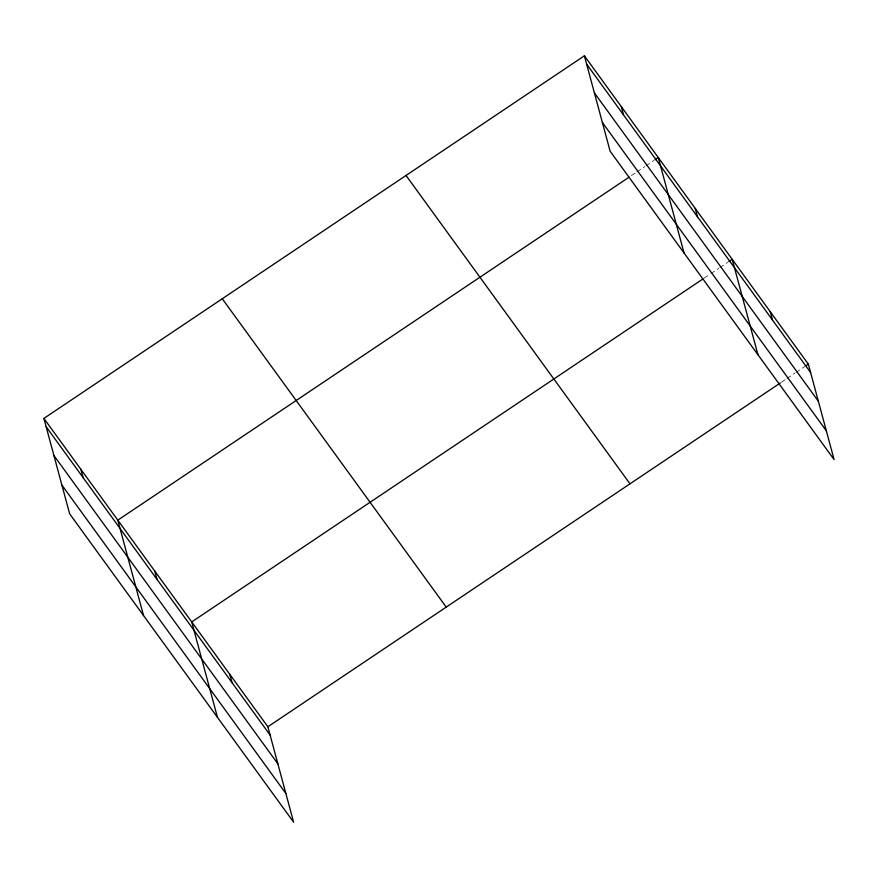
<?xml version="1.0" encoding="UTF-8"?>
<svg xmlns="http://www.w3.org/2000/svg" width="878" height="878" viewBox="0 0 878 878"><rect width="100%" height="100%" fill="white"/><g stroke="black" fill="none" stroke-linecap="round" stroke-linejoin="round"><path stroke-width="0.66" stroke-dasharray="4.39 3.29" d="M631.37 175.633L635.859 172.626M636.978 171.868L644.836 166.601M645.956 165.843L653.814 160.575M704.156 278.139L709.764 274.375M710.895 273.629L718.742 268.361M719.861 267.603L727.719 262.335M781.431 382.237L785.92 379.219M787.039 378.473L794.897 373.205M796.017 372.448L804.983 366.433"/><path stroke-width="1.32" d="M43.9 418.411L267.867 726.764L293.614 822.192L69.647 513.828L43.9 418.411L584.386 55.808L808.353 364.172L834.1 459.589L610.133 151.236L584.386 55.808M629.131 177.136L117.806 520.171L143.553 615.588M654.933 159.829L658.291 157.568L684.039 252.996M703.037 278.897L191.722 621.931L217.47 717.348M728.839 261.589L732.208 259.328L757.955 354.745M267.867 726.764L780.312 382.984M806.114 365.676L808.353 364.172M586.636 64.149L810.603 372.513M594.395 92.892L818.362 401.246M602.385 122.492L826.352 430.857M406.031 175.468L629.998 483.833M222.266 298.75L446.233 607.115M46.15 426.752L270.117 735.105M53.909 455.484L277.876 763.849M61.888 485.095L285.855 793.449M770.28 311.745L772.53 320.086M695.255 208.448L697.505 216.789M621.339 106.688L623.589 115.029M229.795 674.348L232.044 682.689M154.758 571.051L157.019 579.392M80.853 469.291L83.103 477.632"/></g></svg>
